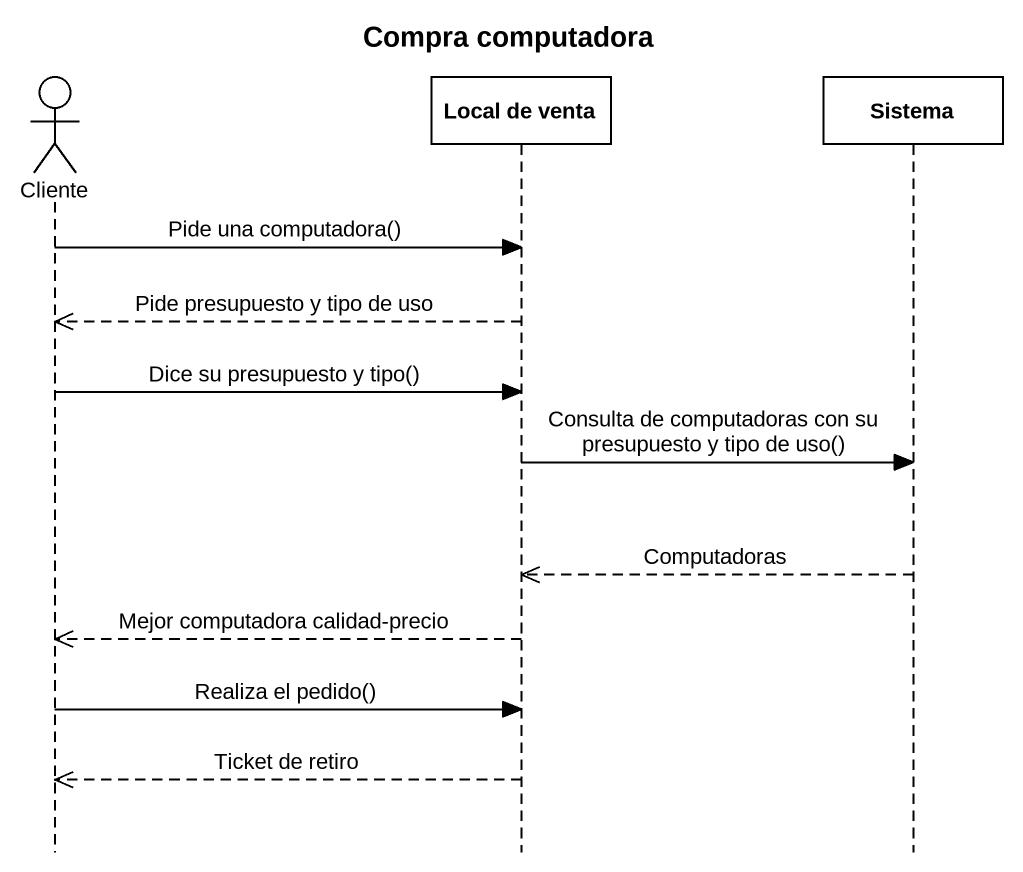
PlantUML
@startuml
title Compra computadora
hide footbox
actor Cliente
participant "Local de venta" as Local_de_venta
participant Sistema

Cliente -> Local_de_venta : Pide una computadora()
Local_de_venta -->> Cliente : Pide presupuesto y tipo de uso
Cliente -> Local_de_venta : Dice su presupuesto y tipo()
Local_de_venta -> Sistema : Consulta de computadoras con su presupuesto y tipo de uso()
Sistema -->> Local_de_venta : Computadoras
Local_de_venta -->> Cliente : Mejor computadora calidad-precio
Cliente -> Local_de_venta : Realiza el pedido()
Local_de_venta -->> Cliente : Ticket de retiro
@enduml
